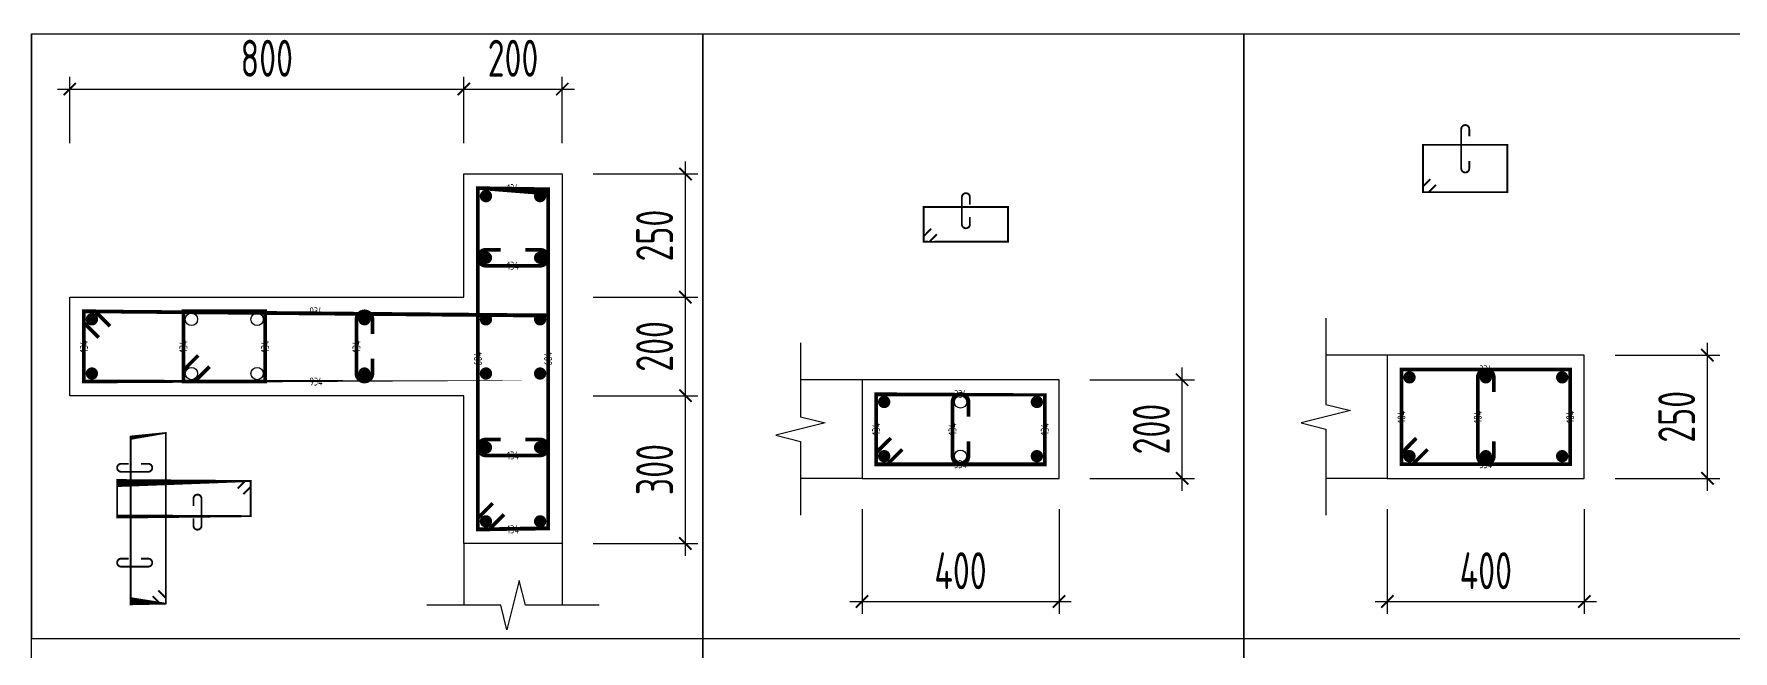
# Model space of a CAD drawing. Extents: x -655480 to 203344, y -294099 to 287156.
# Drawn here: x -310380 to -296580, y 180588 to 185597 of the extents above; entities that cross this region are included whole.
import ezdxf
from ezdxf.enums import TextEntityAlignment as Align

# ---------------------------------------------------------------- set-up
doc = ezdxf.new("R2010")
doc.units = 0
doc.header["$LTSCALE"] = 1000
doc.layers.get('0').update_dxf_attribs({"linetype": 'CONTINUOUS'})
doc.layers.get('DEFPOINTS').update_dxf_attribs({"linetype": 'CONTINUOUS'})
for name, color, linetype in [('COLU_DE_DIM', 3, 'CONTINUOUS'), ('COLU_DE_TH', 7, 'CONTINUOUS'), ('LINK', 6, 'CONTINUOUS'), ('LINK-INDEX', 6, 'CONTINUOUS'), ('REIN', 6, 'CONTINUOUS'), ('TAB', 7, 'CONTINUOUS'), ('THIN', 7, 'CONTINUOUS')]:
    doc.layers.add(name, color=color, linetype=linetype)
doc.layers.add('箍筋长度', color=3, linetype='CONTINUOUS', plot=False)
doc.styles.add('BW_Rein', font='Tssdeng.shx', dxfattribs={"width": 0.7, "bigfont": 'hztxt.shx'})
doc.styles.add('TSSD_DIMENSION', font='Tssdeng.shx', dxfattribs={"width": 0.7, "bigfont": 'tssdchn.shx'})
doc.dimstyles.new('TSSD_25_100', dxfattribs={"dimtxt": 300, "dimasz": 100, "dimexe": 100, "dimexo": 250, "dimgap": 100, "dimtad": 1, "dimdec": 0, "dimlfac": 0.25, "dimzin": 0, "dimdsep": 46, "dimtxsty": 'TSSD_DIMENSION', "dimblk": 'ARCHTICK', "dimcen": 0, "dimdle": 100, "dimclrt": 7, "dimadec": 0, "dimazin": 0, "dimtfac": 1, "dimtdec": 0, "dimtix": 1, "dimtmove": 2, "dimatfit": 3, "dimldrblk": 'ARCHTICK', "dimfxl": 1, "dimtolj": 1, "dimtzin": 0, "dimarcsym": 0})

# ---------------------------------------------------------------- blocks, each defined once
blk = doc.blocks.new('_ArchTick')
at = {"color": 0, "linetype": 'ByBlock', "const_width": 0.15}
blk.add_lwpolyline([(-0.5, -0.5), (0.5, 0.5)], dxfattribs=at)
blk = doc.blocks.new('*D291')
at = {"layer": 'COLU_DE_DIM', "color": 0, "lineweight": -2, "transparency": 16777216}
for p, q in [((-305088.8218920334, 181360.9792521381), (-305088.8218920334, 182760.9792521571)), ((-305838.8218920334, 182660.9792521571), (-304988.8218920334, 182660.9792521571)), ((-305838.8218920334, 181460.9792521381), (-304988.8218920334, 181460.9792521381))]:
    blk.add_line(p, q, dxfattribs=at)
at = {"layer": 'DEFPOINTS', "color": 0, "transparency": 16777216}
for p in [(-306088.8218920334, 182660.9792521571), (-305088.8218920334, 182660.9792521571), (-306088.8218920334, 181460.9792521381)]:
    blk.add_point(p, dxfattribs=at)
at = {"layer": 'COLU_DE_DIM', "color": 0, "lineweight": -2, "transparency": 16777216, "xscale": 100, "yscale": 100, "zscale": 100}
for p, rotation in [((-305088.8218920334, 182660.9792521571), 90), ((-305088.8218920334, 181460.9792521381), 270)]:
    blk.add_blockref('_ArchTick', p, dxfattribs=dict(at, rotation=rotation))
at = {"layer": 'COLU_DE_DIM', "color": 7, "transparency": 16777216, "insert": (-305338.8218920334, 182060.9792521475), "char_height": 300, "attachment_point": 5, "rotation": 90, "style": 'TSSD_DIMENSION'}
blk.add_mtext('\\A1;300', dxfattribs=at)
blk = doc.blocks.new('*D292')
at = {"layer": 'COLU_DE_DIM', "color": 0, "lineweight": -2, "transparency": 16777216}
for p, q in [((-305088.8218920334, 182560.9792521571), (-305088.8218920334, 183560.9804590296)), ((-305838.8218920334, 183460.9804590296), (-304988.8218920334, 183460.9804590296)), ((-305838.8218920334, 182660.9792521571), (-304988.8218920334, 182660.9792521571))]:
    blk.add_line(p, q, dxfattribs=at)
at = {"layer": 'DEFPOINTS', "color": 0, "transparency": 16777216}
for p in [(-306088.8218920334, 183460.9804590296), (-305088.8218920334, 183460.9804590296), (-306088.8218920334, 182660.9792521571)]:
    blk.add_point(p, dxfattribs=at)
at = {"layer": 'COLU_DE_DIM', "color": 0, "lineweight": -2, "transparency": 16777216, "xscale": 100, "yscale": 100, "zscale": 100}
for p, rotation in [((-305088.8218920334, 183460.9804590296), 90), ((-305088.8218920334, 182660.9792521571), 270)]:
    blk.add_blockref('_ArchTick', p, dxfattribs=dict(at, rotation=rotation))
at = {"layer": 'COLU_DE_DIM', "color": 7, "transparency": 16777216, "insert": (-305338.8218920334, 183060.9798555933), "char_height": 300, "attachment_point": 5, "rotation": 90, "style": 'TSSD_DIMENSION'}
blk.add_mtext('\\A1;200', dxfattribs=at)
blk = doc.blocks.new('*D293')
at = {"layer": 'COLU_DE_DIM', "color": 0, "lineweight": -2, "transparency": 16777216}
for p, q in [((-305088.8218920334, 183360.9804590296), (-305088.8218920334, 184560.9773842118)), ((-305838.8218920334, 184460.9773842118), (-304988.8218920334, 184460.9773842118)), ((-305838.8218920334, 183460.9804590296), (-304988.8218920334, 183460.9804590296))]:
    blk.add_line(p, q, dxfattribs=at)
at = {"layer": 'DEFPOINTS', "color": 0, "transparency": 16777216}
for p in [(-306088.8218920334, 184460.9773842118), (-305088.8218920334, 184460.9773842118), (-306088.8218920334, 183460.9804590296)]:
    blk.add_point(p, dxfattribs=at)
at = {"layer": 'COLU_DE_DIM', "color": 0, "lineweight": -2, "transparency": 16777216, "xscale": 100, "yscale": 100, "zscale": 100}
for p, rotation in [((-305088.8218920334, 184460.9773842118), 90), ((-305088.8218920334, 183460.9804590296), 270)]:
    blk.add_blockref('_ArchTick', p, dxfattribs=dict(at, rotation=rotation))
at = {"layer": 'COLU_DE_DIM', "color": 7, "transparency": 16777216, "insert": (-305338.8218920334, 183960.9789216207), "char_height": 300, "attachment_point": 5, "rotation": 90, "style": 'TSSD_DIMENSION'}
blk.add_mtext('\\A1;250', dxfattribs=at)
blk = doc.blocks.new('*D294')
at = {"layer": 'COLU_DE_DIM', "color": 0, "lineweight": -2, "transparency": 16777216}
for p, q in [((-310089.3188366104, 184710.9773842118), (-310089.3188366104, 185250.3449580083)), ((-306888.8218921237, 184710.9773842118), (-306888.8218921237, 185250.3449580083)), ((-310189.3188366104, 185150.3449580083), (-306788.8218921237, 185150.3449580083))]:
    blk.add_line(p, q, dxfattribs=at)
at = {"layer": 'DEFPOINTS', "color": 0, "transparency": 16777216}
for p in [(-306888.8218921237, 185150.3449580083), (-310089.3188366104, 184460.9773842118), (-306888.8218921237, 184460.9773842118)]:
    blk.add_point(p, dxfattribs=at)
at = {"layer": 'COLU_DE_DIM', "color": 0, "lineweight": -2, "transparency": 16777216, "xscale": 100, "yscale": 100, "zscale": 100, "rotation": 180}
blk.add_blockref('_ArchTick', (-310089.3188366104, 185150.3449580083), dxfattribs=at)
at = {"layer": 'COLU_DE_DIM', "color": 0, "lineweight": -2, "transparency": 16777216, "xscale": 100, "yscale": 100, "zscale": 100}
blk.add_blockref('_ArchTick', (-306888.8218921237, 185150.3449580083), dxfattribs=at)
at = {"layer": 'COLU_DE_DIM', "color": 7, "transparency": 16777216, "insert": (-308489.070364367, 185400.3449580083), "char_height": 300, "attachment_point": 5, "style": 'TSSD_DIMENSION'}
blk.add_mtext('\\A1;800', dxfattribs=at)
blk = doc.blocks.new('*D295')
at = {"layer": 'COLU_DE_DIM', "color": 0, "lineweight": -2, "transparency": 16777216}
for p, q in [((-306888.8218921237, 184710.9773842118), (-306888.8218921237, 185250.3449580083)), ((-306088.8218920377, 184710.9773842118), (-306088.8218920377, 185250.3449580083)), ((-306988.8218921237, 185150.3449580083), (-305988.8218920377, 185150.3449580083))]:
    blk.add_line(p, q, dxfattribs=at)
at = {"layer": 'DEFPOINTS', "color": 0, "transparency": 16777216}
for p in [(-306088.8218920377, 185150.3449580083), (-306888.8218921237, 184460.9773842118), (-306088.8218920377, 184460.9773842118)]:
    blk.add_point(p, dxfattribs=at)
at = {"layer": 'COLU_DE_DIM', "color": 0, "lineweight": -2, "transparency": 16777216, "xscale": 100, "yscale": 100, "zscale": 100, "rotation": 180}
blk.add_blockref('_ArchTick', (-306888.8218921237, 185150.3449580083), dxfattribs=at)
at = {"layer": 'COLU_DE_DIM', "color": 0, "lineweight": -2, "transparency": 16777216, "xscale": 100, "yscale": 100, "zscale": 100}
blk.add_blockref('_ArchTick', (-306088.8218920377, 185150.3449580083), dxfattribs=at)
at = {"layer": 'COLU_DE_DIM', "color": 7, "transparency": 16777216, "insert": (-306488.8218920807, 185400.3449580083), "char_height": 300, "attachment_point": 5, "style": 'TSSD_DIMENSION'}
blk.add_mtext('\\A1;200', dxfattribs=at)
blk = doc.blocks.new('*D296')
at = {"layer": 'COLU_DE_DIM', "color": 0, "lineweight": -2, "transparency": 16777216}
for p, q in [((-303654.3953134022, 181739.9471653259), (-303654.3953134022, 180889.9471653259)), ((-302054.3953133994, 181739.9471653259), (-302054.3953133994, 180889.9471653259)), ((-303754.3953134022, 180989.9471653259), (-301954.3953133994, 180989.9471653259))]:
    blk.add_line(p, q, dxfattribs=at)
at = {"layer": 'DEFPOINTS', "color": 0, "transparency": 16777216}
for p in [(-303654.3953134022, 181989.9471653259), (-302054.3953133994, 181989.9471653259), (-302054.3953133994, 180989.9471653259)]:
    blk.add_point(p, dxfattribs=at)
at = {"layer": 'COLU_DE_DIM', "color": 0, "lineweight": -2, "transparency": 16777216, "xscale": 100, "yscale": 100, "zscale": 100, "rotation": 180}
blk.add_blockref('_ArchTick', (-303654.3953134022, 180989.9471653259), dxfattribs=at)
at = {"layer": 'COLU_DE_DIM', "color": 0, "lineweight": -2, "transparency": 16777216, "xscale": 100, "yscale": 100, "zscale": 100}
blk.add_blockref('_ArchTick', (-302054.3953133994, 180989.9471653259), dxfattribs=at)
at = {"layer": 'COLU_DE_DIM', "color": 7, "transparency": 16777216, "insert": (-302854.3953134008, 181239.9471653259), "char_height": 300, "attachment_point": 5, "style": 'TSSD_DIMENSION'}
blk.add_mtext('\\A1;400', dxfattribs=at)
blk = doc.blocks.new('*D297')
at = {"layer": 'COLU_DE_DIM', "color": 0, "lineweight": -2, "transparency": 16777216}
for p, q in [((-301054.3953133994, 181889.9471653291), (-301054.3953133994, 182889.9459588695)), ((-301804.3953133994, 182789.9459588695), (-300954.3953133994, 182789.9459588695)), ((-301804.3953133994, 181989.9471653291), (-300954.3953133994, 181989.9471653291))]:
    blk.add_line(p, q, dxfattribs=at)
at = {"layer": 'DEFPOINTS', "color": 0, "transparency": 16777216}
for p in [(-302054.3953133994, 182789.9459588695), (-301054.3953133994, 182789.9459588695), (-302054.3953133994, 181989.9471653291)]:
    blk.add_point(p, dxfattribs=at)
at = {"layer": 'COLU_DE_DIM', "color": 0, "lineweight": -2, "transparency": 16777216, "xscale": 100, "yscale": 100, "zscale": 100}
for p, rotation in [((-301054.3953133994, 182789.9459588695), 90), ((-301054.3953133994, 181989.9471653291), 270)]:
    blk.add_blockref('_ArchTick', p, dxfattribs=dict(at, rotation=rotation))
at = {"layer": 'COLU_DE_DIM', "color": 7, "transparency": 16777216, "insert": (-301304.3953133995, 182389.9465620993), "char_height": 300, "attachment_point": 5, "rotation": 90, "style": 'TSSD_DIMENSION'}
blk.add_mtext('\\A1;200', dxfattribs=at)
blk = doc.blocks.new('*D298')
at = {"layer": 'COLU_DE_DIM', "color": 0, "lineweight": -2, "transparency": 16777216}
for p, q in [((-299387.7993591051, 181739.9459588306), (-299387.7993591051, 180889.9459588306)), ((-297787.7993591038, 181739.9459588306), (-297787.7993591038, 180889.9459588306)), ((-299487.7993591051, 180989.9459588306), (-297687.7993591038, 180989.9459588306))]:
    blk.add_line(p, q, dxfattribs=at)
at = {"layer": 'DEFPOINTS', "color": 0, "transparency": 16777216}
for p in [(-299387.7993591051, 181989.9459588306), (-297787.7993591038, 181989.9459588306), (-297787.7993591038, 180989.9459588306)]:
    blk.add_point(p, dxfattribs=at)
at = {"layer": 'COLU_DE_DIM', "color": 0, "lineweight": -2, "transparency": 16777216, "xscale": 100, "yscale": 100, "zscale": 100, "rotation": 180}
blk.add_blockref('_ArchTick', (-299387.7993591051, 180989.9459588306), dxfattribs=at)
at = {"layer": 'COLU_DE_DIM', "color": 0, "lineweight": -2, "transparency": 16777216, "xscale": 100, "yscale": 100, "zscale": 100}
blk.add_blockref('_ArchTick', (-297787.7993591038, 180989.9459588306), dxfattribs=at)
at = {"layer": 'COLU_DE_DIM', "color": 7, "transparency": 16777216, "insert": (-298587.7993591045, 181239.9459588306), "char_height": 300, "attachment_point": 5, "style": 'TSSD_DIMENSION'}
blk.add_mtext('\\A1;400', dxfattribs=at)
blk = doc.blocks.new('*D299')
at = {"layer": 'COLU_DE_DIM', "color": 0, "lineweight": -2, "transparency": 16777216}
for p, q in [((-297537.7993591038, 182989.9011490917), (-296687.7993591038, 182989.9011490917)), ((-296787.7993591038, 181889.945958831), (-296787.7993591038, 183089.9011490917)), ((-297537.7993591038, 181989.945958831), (-296687.7993591038, 181989.945958831))]:
    blk.add_line(p, q, dxfattribs=at)
at = {"layer": 'DEFPOINTS', "color": 0, "transparency": 16777216}
for p in [(-297787.7993591038, 182989.9011490917), (-296787.7993591038, 182989.9011490917), (-297787.7993591038, 181989.945958831)]:
    blk.add_point(p, dxfattribs=at)
at = {"layer": 'COLU_DE_DIM', "color": 0, "lineweight": -2, "transparency": 16777216, "xscale": 100, "yscale": 100, "zscale": 100}
for p, rotation in [((-296787.7993591038, 182989.9011490917), 90), ((-296787.7993591038, 181989.945958831), 270)]:
    blk.add_blockref('_ArchTick', p, dxfattribs=dict(at, rotation=rotation))
at = {"layer": 'COLU_DE_DIM', "color": 7, "transparency": 16777216, "insert": (-297037.7993591038, 182489.9235539613), "char_height": 300, "attachment_point": 5, "rotation": 90, "style": 'TSSD_DIMENSION'}
blk.add_mtext('\\A1;250', dxfattribs=at)

msp = doc.modelspace()

# ---------------------------------------------------------------- linework, layer by layer
at = {"layer": 'COLU_DE_TH'}
for points in [[(-306088.8218920377, 181460.9792521381), (-306888.8218921237, 181460.9792521648), (-306888.8218920702, 182660.9792521571), (-310089.3188366104, 182660.9804590301), (-310089.3182333611, 183460.9804590296), (-306888.8218920534, 183460.9804589744), (-306888.821892019, 184460.9773842118), (-306088.8218920334, 184460.9773841845), (-306088.8218920377, 181460.9792521381)], [(-299387.7993591051, 182989.9011490917), (-299387.7993591044, 181989.945958831), (-297787.7993591038, 181989.945958831), (-297787.7993591038, 182989.9011490918), (-299387.7993591051, 182989.9011490917)], [(-303654.3953134022, 182789.9459588695), (-303654.395313397, 181989.9471653291), (-302054.3953133994, 181989.9459588306), (-302054.3953134048, 182789.94595888), (-303654.3953134022, 182789.9459588695)]]:
    msp.add_lwpolyline(points, close=True, dxfattribs=at)
at = {"layer": 'LINK', "const_width": 30}
for points in [[(-306653.8218921147, 181787.9031337095), (-306773.8218921148, 181667.9031337096), (-306773.821892119, 181575.97925216), (-306203.8218920375, 181575.9792521409), (-306203.8218920334, 184345.9773841896), (-306773.8218919954, 184345.9773842091), (-306773.821892119, 181575.97925216), (-306681.8980105632, 181575.979252158), (-306561.8980105632, 181695.9792521578)], [(-309762.3945184346, 183225.9804137746), (-309882.3944731864, 183345.9804590228), (-309974.3183200795, 183345.9804590259), (-309974.3187498947, 182775.9803723127), (-306203.8218920358, 182775.9787356247), (-306203.821892035, 183345.9804589509), (-309974.3183200795, 183345.9804590259), (-309974.3183893947, 183254.0566121377), (-309854.3184346429, 183134.0565668895)], [(-309045.8949609087, 182987.9048367323), (-309165.8948930489, 182867.9047688724), (-309165.8948237207, 182775.980904631), (-308502.4787564776, 182775.981154816), (-308502.4790788401, 183345.9811548085), (-309165.8952535359, 183345.9809046231), (-309165.8948237207, 182775.980904631), (-309073.9709595161, 182775.9809393054), (-308953.9710273762, 182895.9810071653)], [(-299060.8754775524, 182224.9459588325), (-299180.8754775524, 182104.9459588326), (-299272.7993591044, 182104.9459588319), (-299272.799359105, 182874.9011490915), (-297902.7993591037, 182874.9011490914), (-297902.7993591037, 182104.945958832), (-299272.7993591044, 182104.9459588319), (-299272.799359105, 182196.8698403852), (-299152.7993591049, 182316.8698403852)], [(-303327.4714212648, 182224.9469640519), (-303447.4714665078, 182104.947009295), (-303539.3953133976, 182104.9470786118), (-303539.3953134013, 182674.9459588691), (-302169.3953134049, 182674.9459588779), (-302169.3953134011, 182104.9460455473), (-303539.3953133976, 182104.9470786118), (-303539.3953133983, 182196.8709255009), (-303419.3952681552, 182316.8708802577)]]:
    msp.add_lwpolyline(points, dxfattribs=at)
for points in [[(-306388.8218920505, 183845.9789215724), (-306268.8218920505, 183845.9789215724, -1), (-306268.8218920505, 183715.9789215724), (-306708.8218920152, 183715.9789215874, -1), (-306708.8218920152, 183845.9789215874), (-306588.8218920152, 183845.9789215874)], [(-307630.5072091777, 182960.9791164615), (-307630.5072091777, 182840.9791164615, -1), (-307760.5072091777, 182840.9791164615), (-307760.507209158, 183280.9804590037, -1), (-307630.507209158, 183280.9804590037), (-307630.507209158, 183160.9804590037)], [(-298522.799359104, 182689.9011490918), (-298522.799359104, 182809.9011490918, 1), (-298652.799359104, 182809.9011490918), (-298652.799359104, 182169.945958832, 1), (-298522.799359104, 182169.945958832), (-298522.799359104, 182289.945958832)], [(-302789.3953134023, 182489.9459588738), (-302789.3953134023, 182609.9459588738, 1), (-302919.3953134023, 182609.9459588738), (-302919.3953133994, 182169.9460945574, 1), (-302789.3953133994, 182169.9460945574), (-302789.3953133994, 182289.9460945574)], [(-306388.8223444723, 182305.9790183915), (-306268.8223444723, 182305.9790183915, -1), (-306268.8223444723, 182175.9790183915), (-306708.8223444993, 182175.9793501786, -1), (-306708.8223444993, 182305.9793501786), (-306588.8223444993, 182305.9793501786)]]:
    msp.add_lwpolyline(points, format="xyb", dxfattribs=at)
at = {"layer": 'LINK-INDEX', "const_width": 15.00000095367432}
for points in [[(-298722.4758310812, 184765.5751973165), (-298722.4758310812, 184825.5751973165, 1), (-298787.4758310812, 184825.5751973165), (-298787.4758310812, 184505.5976021866, 1), (-298722.4758310812, 184505.5976021866), (-298722.4758310812, 184565.5976021866)], [(-302778.1854086876, 184212.7783739051), (-302778.1854086876, 184272.7783739051, 1), (-302843.1854086876, 184272.7783739051), (-302843.1854086861, 184052.778441747, 1), (-302778.1854086861, 184052.778441747), (-302778.1854086861, 184112.778441747)], [(-309611.7864191268, 182108.2646330534), (-309671.7864191268, 182108.2646330534, 1), (-309671.7864191268, 182043.2646330534), (-309451.7864191444, 182043.2646330609, 1), (-309451.7864191444, 182108.2646330609), (-309511.7864191444, 182108.2646330609)], [(-309084.1622169162, 181665.7647304979), (-309084.1622169162, 181605.7647304979, 1), (-309019.1622169162, 181605.7647304979), (-309019.162216926, 181825.765401769, 1), (-309084.162216926, 181825.765401769), (-309084.162216926, 181765.765401769)], [(-309611.7861929159, 181338.2646814629), (-309671.7861929159, 181338.2646814629, 1), (-309671.7861929159, 181273.2646814629), (-309451.7861929024, 181273.2648473565, 1), (-309451.7861929024, 181338.2648473565), (-309511.7861929024, 181338.2648473565)]]:
    msp.add_lwpolyline(points, format="xyb", dxfattribs=at)
for points in [[(-298991.5138903006, 184373.1088046159), (-299051.5138903056, 184313.1088046209), (-299097.475831081, 184313.1088046216), (-299097.4758310812, 184698.086399752), (-298412.4758310803, 184698.0863997519), (-298412.4758310804, 184313.1088046216), (-299097.475831081, 184313.1088046216), (-299097.475831082, 184359.070745405), (-299037.475831077, 184419.0707454)], [(-303047.2234626089, 183970.2791441834), (-303107.2234852251, 183910.2791667995), (-303153.1854086822, 183910.2792014565), (-303153.185408684, 184195.2786415848), (-302468.185408689, 184195.2786415892), (-302468.185408687, 183910.2786849242), (-303153.1854086822, 183910.2792014565), (-303153.1854086837, 183956.2411249075), (-303093.1853860675, 184016.2411022914)], [(-309369.2864190695, 181079.2267391339), (-309309.2864190741, 181019.2267391293), (-309309.2864190724, 180973.2647983535), (-309594.2864191139, 180973.2647983439), (-309594.286419116, 182358.2638643648), (-309309.2864191342, 182358.2638643745), (-309309.2864190724, 180973.2647983535), (-309355.2483598585, 180973.2647983519), (-309415.2483598539, 181033.2647983566)], [(-308725.0001888919, 181908.2654131011), (-308665.0002115007, 181968.2654357097), (-308619.0382880587, 181968.2654357115), (-308619.0380731511, 181683.2653923548), (-309704.2865020813, 181683.2645740109), (-309704.2865020817, 181968.265435674), (-308619.0382880587, 181968.2654357115), (-308619.0382534013, 181922.3035122484), (-308679.0382307926, 181862.3034896398)]]:
    msp.add_lwpolyline(points, dxfattribs=at)
at = {"layer": 'REIN', "const_width": 50}
for points in [[(-306708.8218919982, 184255.977384207, -1), (-306708.8218919982, 184305.977384207, -1), (-306708.8218919982, 184255.977384207)], [(-306268.8218920334, 184255.9773841921, -1), (-306268.8218920334, 184305.9773841921, -1), (-306268.8218920334, 184255.9773841921)], [(-306708.8218920152, 183755.9789215874, -1), (-306708.8218920152, 183805.9789215874, -1), (-306708.8218920152, 183755.9789215874)], [(-306268.8218920505, 183755.9789215724, -1), (-306268.8218920505, 183805.9789215724, -1), (-306268.8218920505, 183755.9789215724)], [(-309909.3183690933, 183255.9804590236, -1), (-309909.3183690933, 183305.9804590236, -1), (-309909.3183690933, 183255.9804590236)], [(-307695.507209158, 183255.9804590037, -1), (-307695.507209158, 183305.9804590037, -1), (-307695.507209158, 183255.9804590037)], [(-306708.8218920429, 183255.980458968, -1), (-306708.8218920429, 183305.980458968, -1), (-306708.8218920429, 183255.980458968)], [(-306268.8218920349, 183255.9804589528, -1), (-306268.8218920349, 183305.9804589528, -1), (-306268.8218920349, 183255.9804589528)], [(-309909.3187008805, 182815.9803232986, -1), (-309909.3187008805, 182865.9803232986, -1), (-309909.3187008805, 182815.9803232986)], [(-307695.5072091777, 182815.9791164615, -1), (-307695.5072091777, 182865.9791164615, -1), (-307695.5072091777, 182815.9791164615)], [(-306708.8218920626, 182815.9791164257, -1), (-306708.8218920626, 182865.9791164257, -1), (-306708.8218920626, 182815.9791164257)], [(-306268.8218920355, 182815.9787846387, -1), (-306268.8218920355, 182865.9787846387, -1), (-306268.8218920355, 182815.9787846387)], [(-299232.7993591048, 182809.9011490919, 1), (-299182.7993591048, 182809.9011490919, 1), (-299232.7993591048, 182809.9011490919)], [(-298612.799359104, 182809.9011490918, 1), (-298562.799359104, 182809.9011490918, 1), (-298612.799359104, 182809.9011490918)], [(-297992.7993591032, 182809.9011490918, 1), (-297942.7993591032, 182809.9011490918, 1), (-297992.7993591032, 182809.9011490918)], [(-303499.3953134003, 182609.94595887, 1), (-303449.3953134003, 182609.94595887, 1), (-303499.3953134003, 182609.94595887)], [(-302259.3953134044, 182609.9459588779, 1), (-302209.3953134044, 182609.9459588779, 1), (-302259.3953134044, 182609.9459588779)], [(-306708.8223444993, 182215.9793501786, -1), (-306708.8223444993, 182265.9793501786, -1), (-306708.8223444993, 182215.9793501786)], [(-306268.8223444723, 182215.9790183915, -1), (-306268.8223444723, 182265.9790183915, -1), (-306268.8223444723, 182215.9790183915)], [(-303499.3953133975, 182169.9470295981, 1), (-303449.3953133975, 182169.9470295981, 1), (-303499.3953133975, 182169.9470295981)], [(-302259.3953134015, 182169.9460945615, 1), (-302209.3953134015, 182169.9460945615, 1), (-302259.3953134015, 182169.9460945615)], [(-299232.7993591043, 182169.945958832, 1), (-299182.7993591043, 182169.945958832, 1), (-299232.7993591043, 182169.945958832)], [(-298612.799359104, 182169.945958832, 1), (-298562.799359104, 182169.945958832, 1), (-298612.799359104, 182169.945958832)], [(-297992.7993591033, 182169.945958832, 1), (-297942.7993591033, 182169.945958832, 1), (-297992.7993591033, 182169.945958832)], [(-306708.821892116, 181615.9792521588, -1), (-306708.821892116, 181665.9792521588, -1), (-306708.821892116, 181615.9792521588)], [(-306268.8218920374, 181615.979252144, -1), (-306268.8218920374, 181665.979252144, -1), (-306268.8218920374, 181615.979252144)]]:
    msp.add_lwpolyline(points, format="xyb", close=True, dxfattribs=at)
at = {"layer": 'REIN'}
for centre in [(-309100.8952045218, 183280.9809291351), (-308567.479042071, 183280.9811302954), (-309100.8948727348, 182840.9809291338), (-308567.47879323, 182840.9811302937), (-302854.3953134023, 182609.9459588738), (-302854.3953133994, 182169.9460945574)]:
    msp.add_circle(centre, 50, dxfattribs=at)
at = {"layer": 'TAB'}
for points in [[(-310398.5373277607, 185597.6070491071), (-304947.1232574484, 185597.6070491071), (-304947.1232574484, 176689.9459588306), (-310398.5373277607, 176689.9459588306), (-310398.5373277607, 185597.6070491071), (-310398.5373277607, 180689.9459588306), (-304947.1232574484, 180689.9459588306), (-304947.1232574484, 179689.9459588306), (-310398.5373277607, 179689.9459588306), (-310398.5373277607, 178689.9459588306), (-304947.1232574484, 178689.9459588306), (-304947.1232574484, 177689.9459588306), (-310398.5373277607, 177689.9459588306)], [(-304947.1232574484, 185597.6070491071), (-300554.3953133994, 185597.6070491071), (-300554.3953133994, 176689.9459588306), (-304947.1232574484, 176689.9459588306), (-304947.1232574484, 185597.6070491071), (-304947.1232574484, 180689.9459588306), (-300554.3953133994, 180689.9459588306), (-300554.3953133994, 179689.9459588306), (-304947.1232574484, 179689.9459588306), (-304947.1232574484, 178689.9459588306), (-300554.3953133994, 178689.9459588306), (-300554.3953133994, 177689.9459588306), (-304947.1232574484, 177689.9459588306)], [(-300554.3953133994, 185597.6070491071), (-296287.7993591038, 185597.6070491071), (-296287.7993591038, 176689.9459588306), (-300554.3953133994, 176689.9459588306), (-300554.3953133994, 185597.6070491071), (-300554.3953133994, 180689.9459588306), (-296287.7993591038, 180689.9459588306), (-296287.7993591038, 179689.9459588306), (-300554.3953133994, 179689.9459588306), (-300554.3953133994, 178689.9459588306), (-296287.7993591038, 178689.9459588306), (-296287.7993591038, 177689.9459588306), (-300554.3953133994, 177689.9459588306)]]:
    msp.add_lwpolyline(points, dxfattribs=at)
at = {"layer": 'THIN'}
for p, q in [((-299387.7993591051, 182989.9011490917), (-299887.7993591051, 182989.9011490913)), ((-303654.3953134022, 182789.9459588695), (-304154.3953134022, 182789.9459588662)), ((-303654.395313397, 181989.9471653291), (-304154.395313397, 181989.9471653259)), ((-299387.7993591044, 181989.945958831), (-299887.7993591044, 181989.9459588306)), ((-306888.8218921237, 181460.9792521648), (-306888.8218921404, 180960.9792521648)), ((-306088.8218920377, 181460.9792521381), (-306088.8218920544, 180960.9792521381))]:
    msp.add_line(p, q, dxfattribs=at)
for points in [[(-299887.7993591054, 183289.9011490913), (-299887.7993591048, 182589.923553961), (-299687.7993591048, 182539.9235539612), (-300087.7993591047, 182439.9235539608), (-299887.7993591047, 182389.923553961), (-299887.7993591041, 181689.9459588306)], [(-304154.3953134041, 183089.9459588662), (-304154.3953134003, 182489.9465620961), (-303954.3953133999, 182439.9465620973), (-304354.3953133992, 182339.9465620947), (-304154.3953133989, 182289.946562096), (-304154.395313395, 181689.9471653259)], [(-305788.8218920544, 180960.979252128), (-306388.8218920975, 180960.9792521481), (-306438.8218920908, 181160.9792521498), (-306538.8218921041, 180760.9792521531), (-306588.8218920975, 180960.9792521548), (-307188.8218921404, 180960.9792521749)]]:
    msp.add_lwpolyline(points, dxfattribs=at)

# ---------------------------------------------------------------- texts
at = {"layer": '箍筋长度', "style": 'BW_Rein', "width": 0.7}
for s, rotation, p in [('134', 359.9999999980448, (-306488.8218920282, 184345.9773841993)), ('134', 359.9999999980531, (-306488.8218920395, 183715.9789215799)), ('934', 359.9999999988612, (-308089.0701060566, 183345.9804589884)), ('134', 89.99995679545815, (-309974.318534987, 183060.9804373462)), ('134', 90.00004320454622, (-309165.8950386278, 183060.9802849152)), ('134', 90.00003240352042, (-308502.4789176583, 183060.980159826)), ('134', 89.99999999744452, (-307760.5072091678, 183060.9800199249)), ('684', 89.99999999744313, (-306773.8218920572, 182960.9783181844)), ('684', 89.9999999999144, (-306203.8218920354, 182960.9783181652)), ('334', 359.9999999999958, (-298587.7993591044, 182874.9011490915)), ('934', 359.9999751291887, (-308089.0703209646, 182775.9795539687)), ('134', 90.00000000037518, (-303539.3953133994, 182389.9465187411)), ('134', 90.00000000037518, (-302919.3953134009, 182389.9462849841)), ('134', 90.00000000037936, (-302169.395313403, 182389.9460022135)), ('184', 90.00000000004, (-299272.7993591047, 182489.9235539614)), ('184', 90, (-298652.799359104, 182489.9235539614)), ('184', 90, (-297902.7993591037, 182489.9235539614)), ('134', 359.9999567954599, (-306488.8218920642, 182175.9791842847)), ('334', 359.9999567954454, (-302854.395313399, 182104.9465620795)), ('134', 359.999999998074, (-306488.821892078, 181575.9792521504))]:
    msp.add_text(s, height=65, rotation=rotation, dxfattribs=at).set_placement(p, align=Align.MIDDLE_CENTER)
for p in [(-302854.3953134028, 182674.9459588735), (-298587.7993591041, 182104.945958832)]:
    msp.add_text('334', height=65, dxfattribs=at).set_placement(p, align=Align.MIDDLE_CENTER)

# ---------------------------------------------------------------- dimensions: what is measured, and where the dimension line sits
at = {"layer": 'COLU_DE_DIM'}
for base, p1, p2, angle, picture, middle in [((-306888.8218921237, 185150.3449580083), (-310089.3188366104, 184460.9773842118), (-306888.8218921237, 184460.9773842118), 1.067217057814492e-07, '*D294', (-308489.070364367, 185400.3449580083)), ((-306088.8218920377, 185150.3449580083), (-306888.8218921237, 184460.9773842118), (-306088.8218920377, 184460.9773842118), 1.067217057814492e-07, '*D295', (-306488.8218920807, 185400.3449580083)), ((-305088.8218920334, 184460.9773842118), (-306088.8218920334, 183460.9804590296), (-306088.8218920334, 184460.9773842118), 90, '*D293', (-305338.8218920334, 183960.9789216207)), ((-305088.8218920334, 183460.9804590296), (-306088.8218920334, 182660.9792521571), (-306088.8218920334, 183460.9804590296), 90, '*D292', (-305338.8218920334, 183060.9798555933)), ((-296787.7993591038, 182989.9011490917), (-297787.7993591038, 181989.945958831), (-297787.7993591038, 182989.9011490917), 89.9999998932783, '*D299', (-297037.7993591038, 182489.9235539613)), ((-301054.3953133994, 182789.9459588695), (-302054.3953133994, 181989.9471653291), (-302054.3953133994, 182789.9459588695), 89.9999998932783, '*D297', (-301304.3953133995, 182389.9465620993)), ((-305088.8218920334, 182660.9792521571), (-306088.8218920334, 181460.9792521381), (-306088.8218920334, 182660.9792521571), 90, '*D291', (-305338.8218920334, 182060.9792521475))]:
    dim = msp.add_linear_dim(base=base, p1=p1, p2=p2, angle=angle, dimstyle='TSSD_25_100', dxfattribs=at)
    dim.commit()
    dim.dimension.update_dxf_attribs({"geometry": picture, "text_midpoint": middle})
for base, p1, p2, picture, middle in [((-302054.3953133994, 180989.9471653259), (-303654.3953134022, 181989.9471653259), (-302054.3953133994, 181989.9471653259), '*D296', (-302854.3953134008, 181239.9471653259)), ((-297787.7993591038, 180989.9459588306), (-299387.7993591051, 181989.9459588306), (-297787.7993591038, 181989.9459588306), '*D298', (-298587.7993591045, 181239.9459588306))]:
    dim = msp.add_linear_dim(base=base, p1=p1, p2=p2, dimstyle='TSSD_25_100', dxfattribs=at)
    dim.commit()
    dim.dimension.update_dxf_attribs({"geometry": picture, "text_midpoint": middle})

doc.saveas('drawing.dxf')
